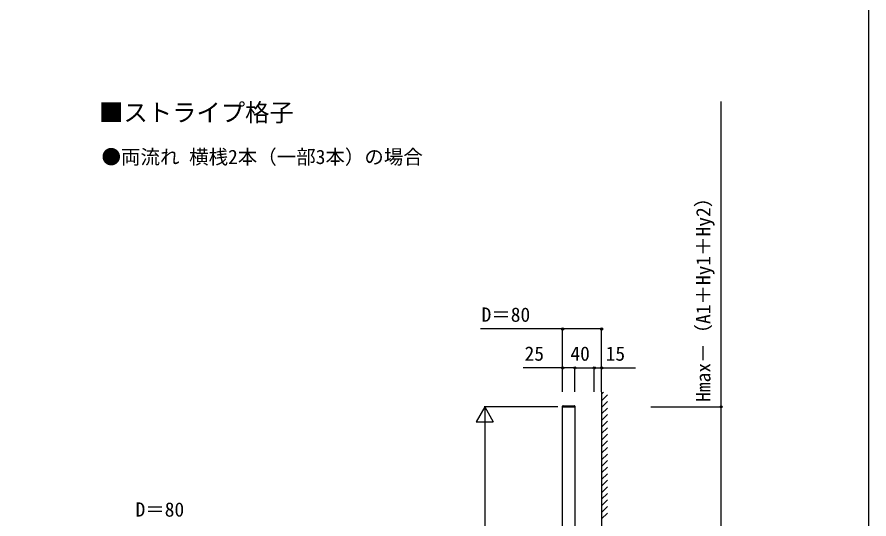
# Model space of a CAD drawing. Units: millimetres, scale not verified. Extents: x -1750 to 1750, y -2608 to 2592.
# Drawn here: x 0 to 1750, y -1038 to -8 of the extents above; entities that cross this region are included whole.
import ezdxf
from ezdxf.enums import TextEntityAlignment as Align

# ---------------------------------------------------------------- set-up
doc = ezdxf.new("R2010")
doc.units = ezdxf.units.MM
doc.header["$LTSCALE"] = 14
for name, color, linetype in [('0-1_USER1', 3, 'Continuous'), ('0-3_YKK_12', 2, 'Continuous'), ('0-4_YKK_13', 4, 'Continuous'), ('0-5_YKK_D', 6, 'Continuous'), ('0-6_YKK_ZWAK', 7, 'Continuous'), ('0-7_YSS_K', 3, 'Continuous')]:
    doc.layers.add(name, color=color, linetype=linetype)
doc.styles.add('ＭＳ ゴシック', font='')
doc.styles.get('ＭＳ ゴシック').set_extended_font_data('MS Gothic')

msp = doc.modelspace()

# ---------------------------------------------------------------- linework, layer by layer
at = {"layer": '0-3_YKK_12'}
msp.add_lwpolyline([(1120.8, -1213.5), (1120.8, -808.5), (1145.8, -808.5), (1145.8, -1213.5)], dxfattribs=at)
at = {"layer": '0-4_YKK_13'}
for p, q in [((1120.5, -808.5), (1120.6, -806.94)), ((1121.1, -808.5), (1120.5, -808.5)), ((1128.3, -808.5), (1121.1, -808.5)), ((1121.59, -806), (1145.01, -806)), ((1138.3, -808.5), (1128.3, -808.5)), ((1138.3, -808.5), (1145.5, -808.5))]:
    msp.add_line(p, q, dxfattribs=at)
msp.add_lwpolyline([(1146, -806.94), (1146.1, -808.5), (1145.5, -808.5)], dxfattribs=at)
for centre, start, end in [((1121.59, -807), 90, 176.5), ((1145.01, -807), 3.5, 90)]:
    msp.add_arc(centre, 1, start, end, dxfattribs=at)
at = {"layer": '0-5_YKK_D'}
for p, q in [((1120.8, -777.5), (1120.8, -647.5)), ((1200.8, -777.5), (1200.8, -647.5)), ((1120.8, -777.5), (1120.8, -727.5)), ((1145.8, -777.5), (1145.8, -727.5)), ((1145.8, -777.5), (1145.8, -727.5)), ((1145.8, -728.5), (1185.8, -728.5)), ((1185.8, -777.5), (1185.8, -727.5)), ((1185.8, -777.5), (1185.8, -727.5)), ((1200.8, -777.5), (1200.8, -727.5)), ((960.8, -808.5), (943.3, -838.81)), ((1110.8, -808.5), (959.8, -808.5)), ((960.8, -808.5), (978.3, -838.81)), ((960.8, -808.5), (960.8, -869.12)), ((1301.6, -808.5), (1447.6, -808.5)), ((943.3, -838.81), (978.3, -838.81)), ((960.8, -843.5), (960.8, -2073.5))]:
    msp.add_line(p, q, dxfattribs=at)
for points in [[(1446.6, -1083.5), (1446.6, -808.5), (1446.6, -181.41)], [(1200.8, -648.5), (1120.8, -648.5), (952.12, -648.5)], [(1145.8, -728.5), (1120.8, -728.5), (1039.53, -728.5)], [(1185.8, -728.5), (1200.8, -728.5), (1270.39, -728.5)]]:
    msp.add_lwpolyline(points, dxfattribs=at)
for centre in [(1120.8, -648.5), (1200.8, -648.5), (1120.8, -728.5), (1145.8, -728.5), (1145.8, -728.5), (1185.8, -728.5), (1185.8, -728.5), (1200.8, -728.5), (1446.6, -808.5)]:
    msp.add_circle(centre, 2.12, dxfattribs=at)
at = {"layer": '0-6_YKK_ZWAK'}
msp.add_lwpolyline([(-1750, -2608.5), (1750, -2608.5), (1750, 2491.5)], dxfattribs=at)
at = {"layer": '0-7_YSS_K'}
for p, q in [((1200.8, -778.5), (1200.8, -1213.5)), ((1200.8, -782.47), (1204.77, -778.5)), ((1200.8, -795.94), (1212.8, -783.94)), ((1200.8, -809.41), (1212.8, -797.41)), ((1200.8, -822.88), (1212.8, -810.88)), ((1200.8, -836.35), (1212.8, -824.35)), ((1200.8, -849.82), (1212.8, -837.82)), ((1200.8, -863.29), (1212.8, -851.29)), ((1200.8, -876.76), (1212.8, -864.76)), ((1200.8, -890.23), (1212.8, -878.23)), ((1200.8, -903.7), (1212.8, -891.7)), ((1200.8, -917.17), (1212.8, -905.17)), ((1200.8, -930.64), (1212.8, -918.64)), ((1200.8, -944.11), (1212.8, -932.11)), ((1200.8, -957.58), (1212.8, -945.58)), ((1200.8, -971.05), (1212.8, -959.05)), ((1200.8, -984.53), (1212.8, -972.53)), ((1200.8, -998), (1212.8, -986)), ((1200.8, -1011.47), (1212.8, -999.47)), ((1200.8, -1024.94), (1212.8, -1012.94)), ((1200.8, -1038.41), (1212.8, -1026.41))]:
    msp.add_line(p, q, dxfattribs=at)

# ---------------------------------------------------------------- texts
at = {"layer": '0-1_USER1', "style": 'ＭＳ ゴシック'}
for s, height, p in [('■ストライプ格子', 36.66, (168.49, -233.43)), ('●両流れ 横桟2本（一部3本）の場合\u3000', 29.33, (173.55, -318.77))]:
    msp.add_text(s, height=height, dxfattribs=at).set_placement(p, align=Align.BOTTOM_LEFT)
at = {"layer": '0-5_YKK_D', "style": 'ＭＳ ゴシック'}
msp.add_text('Hmax－（A1＋Hy1＋Hy2）', height=29.33, rotation=90, dxfattribs=at).set_placement((1433.1, -798.09), align=Align.BOTTOM_LEFT)
for s, p in [('D＝80', (954.25, -642.5)), ('25', (1042.57, -722.5)), ('40', (1136.71, -722.5)), ('15', (1209.16, -722.5)), ('D＝80', (243.45, -1042.5))]:
    msp.add_text(s, height=29.33, dxfattribs=at).set_placement(p, align=Align.BOTTOM_LEFT)

doc.saveas('drawing.dxf')
